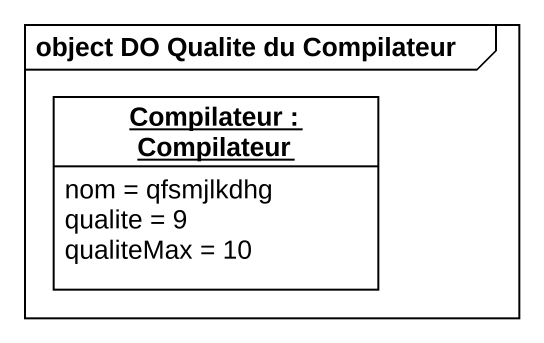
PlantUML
@startuml
mainframe object DO Qualite du Compilateur
hide circle
hide empty members
object "Compilateur : Compilateur" as Compilateur {
  nom = qfsmjlkdhg
  qualite = 9
  qualiteMax = 10
}
@enduml
